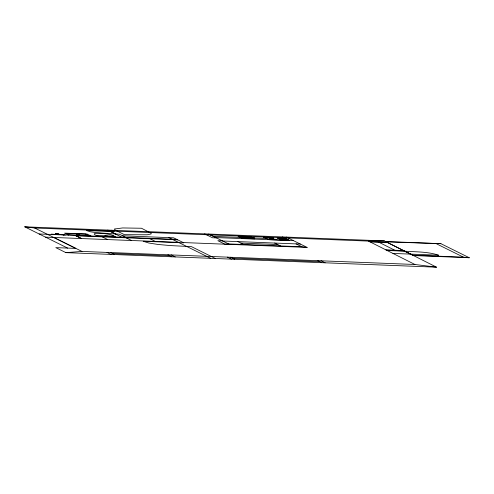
<?xml version="1.0" encoding="UTF-8"?>
<svg xmlns="http://www.w3.org/2000/svg" width="494" height="494" viewBox="0 0 494 494"><rect width="100%" height="100%" fill="white"/><g stroke="black" fill="none" stroke-linecap="round" stroke-linejoin="round"><path stroke-width="0.74" d="M76.903 234.409L78.54 234.545L77.052 234.329M53.753 237.466L75.872 248.414L55.791 247.624L65.912 252.638L81.961 251.427L414.929 264.488L436.554 267.18L384.418 240.93L24.7 226.82L67.61 248.087M386.129 241.862L440.901 243.678L469.3 257.751L413.478 255.559L385.406 241.504L440.901 243.678M77.305 234.403C73.396 234.44 82.418 234.885 77.589 234.347M246.765 237.954L246.203 238.003L248 238.102L245.53 237.966L248.673 238.139L247.049 237.904M24.7 226.82L34.648 228L368.45 241.091L384.418 240.93M369.37 241.554L387.043 242.251M370.043 241.893L387.716 242.597M213.396 236.398L266.408 238.479L263.382 236.978M289.49 240.454L215.915 237.571L210.53 234.903M293.467 240.634L269.02 239.67L263.617 236.997M216.428 237.904L212.401 237.744L204.602 233.878M122.586 235.805L173.598 237.799L183.799 242.85L143.186 241.257L148.768 242.999L157.876 244.444L170.516 245.592L191.413 246.63L215.378 258.504M96.75 235.465L114.04 236.144L115.689 236.959M58.335 234.347L58.947 234.125L55.396 233.965L59.126 234.743M57.397 234.415L51.129 234.175L51.691 234.446M58.564 234.465L65.35 234.983M222.405 240.868L217.86 240.689L224.924 244.19L228.506 243.894L301.89 246.772L307.138 247.414L286.267 237.083M222.677 241.004L300.377 244.067M39.137 233.977L176.784 239.374M76.002 235.836L177.692 239.825M240.837 243.116L277.758 244.561M385.882 249.865L403.555 250.569M386.561 250.205L404.234 250.909M387.092 250.477L404.765 251.174M45.528 237.145L178.396 242.332M183.2 242.554L307.138 247.414M392.946 253.422L438.653 255.219C427.779 251.551 415.991 252.008 404.66 251.174L410.619 254.12M412.694 255.176L463.434 257.164L469.3 257.751M112.274 253.539L169.985 255.799M232.68 258.257L319.896 261.678M65.912 252.638L436.554 267.18M114.04 236.144C111.632 233.242 83.894 231.309 98.405 236.28M436.542 243.838L463.434 257.164M284.272 237.805L289.669 240.479M282.377 236.929L289.546 240.485M296.06 243.882L301.89 246.772M321.119 260.807L325.157 262.808M317.877 260.684L321.915 262.678M274.676 243.036L280.512 245.926M237.824 241.597L243.684 244.481M208.629 234.039L229.469 244.369M230.667 257.263L234.699 259.257M227.425 257.133L231.458 259.134M168.874 237.614L210.654 258.319M149.96 238.744L155.394 241.436M171.208 254.929L175.24 256.929M167.966 254.799L171.998 256.8M111.348 230.223L114.231 231.649L86.475 230.562L90.229 231.735L96.367 232.705L119.363 234.193L126.692 237.824M126.094 237.805L131.534 240.504M107.766 230.081L115.781 234.051M109.193 230.92L122.815 237.676M102.227 236.867L107.692 239.578M91.026 236.015L86.987 234.008L64.547 233.131L68.592 235.132M110.255 252.539L114.287 254.534M76.113 235.842L81.572 238.553M75.094 235.385L81.485 238.553M107.013 252.409L111.045 254.41M63.405 234.65L63.967 234.928M57.168 234.304L57.959 234.693M52.555 234.23L53.161 234.508M34.648 228L81.961 251.427M378.879 242.245L394.718 250.217M368.45 241.091L414.929 264.488M114.812 228.975L114.688 229.611L115.392 230.198L124.439 234.681L147.175 234.78L151.127 233.952L151.244 233.31L141.494 228.247L122.592 227.95L114.812 228.975M273.577 238.04C265.142 238.769 263.697 236.428 273.577 238.04M276.276 239.374C267.841 240.103 266.389 237.768 276.276 239.374M283.964 238.448C275.535 239.176 274.077 236.836 283.964 238.448M286.662 239.781C278.227 240.51 276.77 238.176 286.662 239.781M245.784 237.003L243.987 236.904L245.784 237.003M246.457 237.04L243.314 236.867L246.457 237.04M55.452 233.977L58.934 234.113L55.452 233.977M63.189 234.792L63.683 234.792L63.189 234.792M53 234.366L53.58 234.422L53 234.366M250.736 236.787L238.059 236.293L239.788 237.145L252.459 237.645L250.736 236.787M253.78 237.62L247.729 237.379L254.33 237.892L253.78 237.62M252.662 237.756L239.973 237.256L242.146 238.336L254.836 238.83L252.662 237.756M85.474 234.113L66.776 233.378L69.574 234.761L88.265 235.496L85.474 234.113M79.312 234.811L76.718 234.712L78.003 235.348L80.596 235.447L79.312 234.811M107.457 236.194L104.709 236.089L107.735 236.336L107.457 236.194"/></g></svg>
